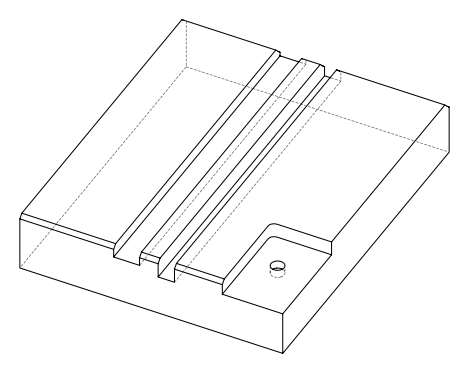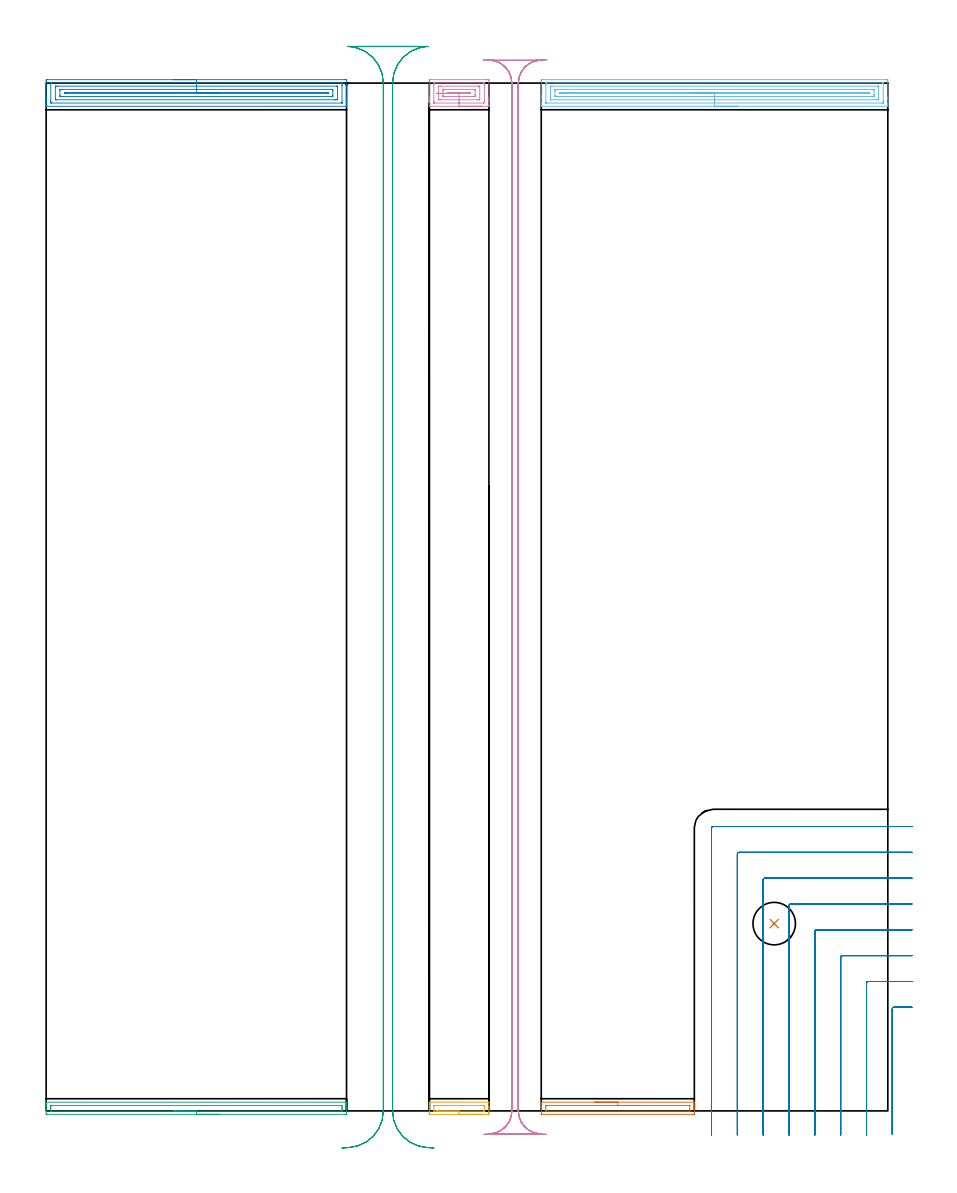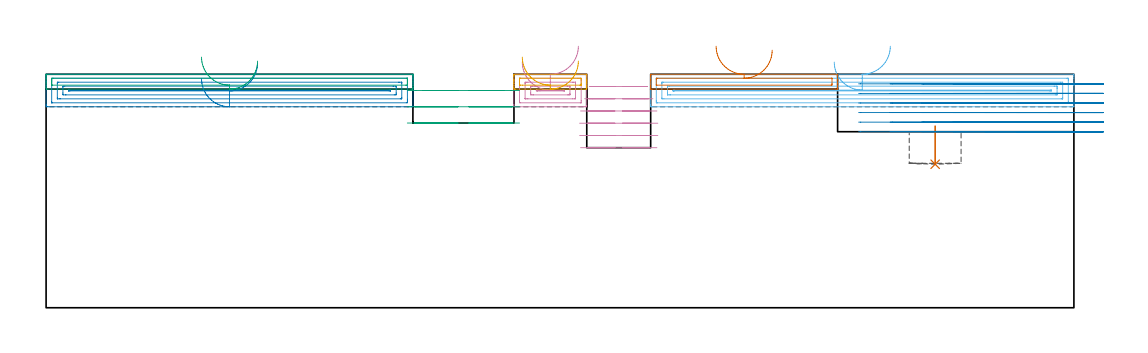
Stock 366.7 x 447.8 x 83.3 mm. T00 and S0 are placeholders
(PLAN: 10 operations, 4 tool changes, 50.3 min)
(1 INDEXABLE_INSERT_DRILL_BLIND_HOLE_FROM_SOLID | STEP1POCKET | NXT0302_008 | 0.06 min | 8553 mm3)
(2 AREA_MILL | FG_CHAMFER_SURFACE | UGT0205_001 | 5.41 min | 9237 mm3)
(3 AREA_MILL_1 | FG_CHAMFER_SURFACE_1 | UGT0205_001 | 2.28 min | 1889 mm3)
(4 AREA_MILL_2 | FG_CHAMFER_SURFACE_2 | UGT0205_001 | 1.21 min | 2616 mm3)
(5 AREA_MILL_3 | FG_CHAMFER_SURFACE_3 | UGT0205_001 | 0.61 min | 462 mm3)
(6 AREA_MILL_4 | FG_CHAMFER_SURFACE_4 | UGT0205_001 | 6.21 min | 10588 mm3)
(7 AREA_MILL_5 | FG_CHAMFER_SURFACE_5 | UGT0205_001 | 1.26 min | 1039 mm3)
(8 MILL_CORNER_NOTCH_RECTANGULAR | CORNER_NOTCH_RECTANGULAR | UGT0201_133 | Follow Part, ap 3.75, ae 75% | 14.99 min | 221250 mm3)
(9 MILL_RECTANGULAR_SLOT | SLOT_RECTANGULAR | UGT0201_004 | Follow Part, ap 8, ae 75% | 6.23 min | 279571 mm3)
(10 MILL_RECTANGULAR_SLOT_1 | SLOT_RECTANGULAR_1 | UGT0201_136 | Follow Part, ap 5, ae 75% | 12.02 min | 266506 mm3)
(TOOL NXT0302_008 | Index. Insert Drill 18.5mm [880-D1850L25-05] | D18.5 PA176 FL93 Z2)
(TOOL UGT0205_001 | Chamfer Mill 20 x 3 x 45 deg. | D20 FL50 Z2)
(TOOL UGT0201_133 | Carbide End Mill 15.0 | D15 FL30 Z4)
(TOOL UGT0201_004 | End Mill 32 mm | D32 FL53 Z6)
(TOOL UGT0201_136 | Carbide End Mill 20.0 | D20 FL30 Z4)
(OP 1 INDEXABLE_INSERT_DRILL_BLIND_HOLE_FROM_SOLID)
G17 G21 G94 G90
T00 M6
G54
G17 G0 G90 X317.2 Y81.6 S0 M3
G43 Z93.3 H1
G94 G81 G98 Z51.2 F250. R64.8
G80
M5
M2
(OP 2 AREA_MILL)
G17 G21 G94 G90
T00 M6
G54
G17 G0 G90 X55.45 Y449.3 S1061 M3
G43 Z93.3 H0
Z81.7
G94 G1 X55.488 Z80.828 F250.
X55.602 Z79.964
X55.791 Z79.112
X56.053 Z78.28
X56.387 Z77.474
X56.79 Z76.7
X57.259 Z75.964
X57.79 Z75.272
X58.379 Z74.629
X59.022 Z74.04
X59.714 Z73.508
X60.45 Z73.04
X61.224 Z72.637
X62.03 Z72.303
X62.862 Z72.041
X63.714 Z71.852
X64.578 Z71.738
X65.45 Z71.7
X130.272
X130.671 Y449.296 Z71.702
X130.89 Y449.292 Z71.706
X130.9 Y449.07 Z71.928
Y440.847 Z80.148
Y439.436 Z81.56
Y439.078 Z81.917
Y438.361 Z82.639
Y438.1 Z82.9
X130.892 Y437.72 Z83.271
X130.89 Y437.703 Z83.288
X130.719 Y437.7 Z83.3
X0.181
X0.01 Y437.703 Z83.288
X0.008 Y437.72 Z83.271
X0. Y438.1 Z82.899
Y438.36 Z82.639
Y439.078 Z81.917
Y440.321 Z80.676
Y441.731 Z79.264
Y448.544 Z72.454
X0.003 Y448.807 Z72.191
X0.009 Y449.292 Z71.706
X0.135 Y449.295 Z71.703
X0.628 Y449.3 Z71.7
X65.45
Y447.886 Z73.114
X128.521 Y447.885 Z73.115
X128.885 Y447.879 Z73.121
X128.89 Y447.762 Z73.238
X128.898 Y447.512 Z73.488
X128.9 Y447.038 Z73.962
Y446.626 Z74.374
X128.899 Y439.551 Z81.449
X128.891 Y439.139 Z81.861
X128.889 Y439.12 Z81.88
X128.883 Y439.118 Z81.882
X128.858 Y439.116 Z81.884
X128.805 Y439.115 Z81.885
X128.698 Y439.114 Z81.886
X2.379 Y439.115 Z81.885
X2.015 Y439.121 Z81.879
X2.01 Y439.238 Z81.762
X2.002 Y439.488 Z81.512
X2.001 Y439.962 Z81.038
X2. Y440.374 Z80.626
X2.001 Y447.449 Z73.551
X2.009 Y447.861 Z73.139
X2.011 Y447.88 Z73.12
X2.017 Y447.882 Z73.118
X2.042 Y447.884 Z73.116
X2.095 Y447.885 Z73.115
X2.202 Y447.886 Z73.114
X65.45
Y446.472 Z74.528
X126.374 Y446.471 Z74.529
X126.695 Y446.47 Z74.53
X126.802 Y446.468 Z74.532
X126.879 Y446.465 Z74.535
X126.89 Y446.356 Z74.644
X126.896 Y446.153 Z74.847
X126.899 Y445.951 Z75.049
X126.9 Y440.847 Z80.153
X126.898 Y440.646 Z80.354
X126.893 Y440.577 Z80.423
X126.887 Y440.535 Z80.465
X126.855 Y440.533 Z80.467
X126.695 Y440.531 Z80.469
X126.123 Y440.529 Z80.471
X125.801 Y440.528 Z80.472
X4.526 Y440.529 Z80.471
X4.205 Y440.53 Z80.47
X4.098 Y440.532 Z80.468
X4.021 Y440.535 Z80.465
X4.01 Y440.645 Z80.355
X4.004 Y440.847 Z80.153
X4.001 Y441.049 Z79.951
X4. Y446.153 Z74.847
X4.002 Y446.354 Z74.646
X4.007 Y446.423 Z74.577
X4.013 Y446.465 Z74.535
X4.045 Y446.467 Z74.533
X4.205 Y446.469 Z74.531
X4.777 Y446.471 Z74.529
X5.099
X65.45 Y446.472 Z74.528
Y445.057 Z75.943
X124.228
X124.773 Y445.05 Z75.95
X124.89 Y445.035 Z75.965
X124.896 Y444.825 Z76.175
X124.9 Y444.392 Z76.608
Y442.623 Z78.377
X124.896 Y442.177 Z78.823
X124.89 Y441.964 Z79.036
X124.687 Y441.949 Z79.051
X124.013 Y441.943 Z79.057
X123.799
X6.672
X6.127 Y441.95 Z79.05
X6.01 Y441.965 Z79.035
X6.004 Y442.176 Z78.824
X6. Y442.609 Z78.391
Y444.377 Z76.623
X6.004 Y444.823 Z76.177
X6.01 Y445.036 Z75.964
X6.214 Y445.051 Z75.949
X6.887 Y445.056 Z75.944
X7.101 Y445.057 Z75.943
X65.45
Y443.643 Z77.357
X122.37
X122.659 Y443.64 Z77.36
X122.851 Y443.636 Z77.364
X122.892 Y443.632 Z77.368
X122.894 Y443.623 Z77.377
X122.898 Y443.595 Z77.405
Y443.5 Z77.5
X122.895 Y443.417 Z77.583
X122.89 Y443.377 Z77.623
X122.88 Y443.364 Z77.636
X122.804 Y443.362 Z77.638
X122.514 Y443.358 Z77.642
X122.369 Y443.357 Z77.643
X8.53
X8.241 Y443.36 Z77.64
X8.049 Y443.364 Z77.636
X8.008 Y443.368 Z77.632
X8.006 Y443.377 Z77.623
X8.002 Y443.405 Z77.595
Y443.5 Z77.5
X8.005 Y443.583 Z77.417
X8.01 Y443.623 Z77.377
X8.02 Y443.636 Z77.364
X8.097 Y443.638 Z77.362
X8.386 Y443.642 Z77.358
X8.531 Y443.643 Z77.357
X65.45
X66.322 Z77.395
X67.187 Z77.509
X68.038 Z77.698
X68.87 Z77.96
X69.676 Z78.294
X70.45 Z78.697
X71.186 Z79.165
X71.878 Z79.696
X72.521 Z80.286
X73.11 Z80.929
X73.642 Z81.621
X74.11 Z82.357
X74.513 Z83.131
X74.847 Z83.937
X75.109 Z84.769
X75.298 Z85.62
X75.412 Z86.485
X75.45 Z87.357
G0 Z93.3
M5
M2
(OP 3 AREA_MILL_1)
G17 G21 G94 G90
T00 M6
G54
G17 G0 G90 X75.45 Y-1.5 S1061 M3
G43 Z93.3 H0
Z88.
G94 G1 X75.412 Z87.129 F250.
X75.298 Z86.264
X75.109 Z85.412
X74.847 Z84.58
X74.513 Z83.774
X74.11 Z83.
X73.642 Z82.264
X73.11 Z81.572
X72.521 Z80.929
X71.878 Z80.34
X71.186 Z79.809
X70.45 Z79.34
X69.676 Z78.937
X68.87 Z78.603
X68.038 Z78.341
X67.186 Z78.152
X66.322 Z78.038
X65.45 Z78.
X0.628
X0.179 Y-1.496 Z78.002
X0.01 Y-1.491 Z78.005
X0. Y-1.053 Z78.443
Y0.709 Z80.204
Y2.114 Z81.611
Y2.472 Z81.967
Y3.187 Z82.686
Y3.437 Z82.937
X0.004 Y3.797 Z83.288
X0.007 Y3.798 Z83.289
X0.181 Y3.8 Z83.3
X130.719
X130.893 Y3.798 Z83.289
X130.896 Y3.797 Z83.288
X130.9 Y3.437 Z82.937
Y3.187 Z82.686
Y2.472 Z81.967
Y1.233 Z80.73
Y-0.172 Z79.324
Y-0.791 Z78.705
X130.897 Y-1.053 Z78.443
X130.89 Y-1.491 Z78.005
X130.721 Y-1.496 Z78.002
X130.272 Y-1.5 Z78.
X65.45
Y-0.086 Z79.414
X2.329 Y-0.085 Z79.415
X2.038 Y-0.08 Z79.42
X2.01 Y-0.079 Z79.421
X2.006 Y-0.056 Z79.444
X2.002 Y-0.021 Z79.479
X2.001 Y0.013 Z79.513
X2. Y0.239 Z79.739
Y0.709 Z80.209
Y1.12 Z80.62
X2.002 Y1.591 Z81.091
X2.007 Y1.994 Z81.494
X2.023 Y2.379 Z81.879
X2.417 Y2.384 Z81.884
X2.504 Y2.385 Z81.885
X128.571
X128.862 Y2.38 Z81.88
X128.89 Y2.379 Z81.879
X128.894 Y2.356 Z81.856
X128.898 Y2.321 Z81.821
X128.899 Y2.287 Z81.787
X128.9 Y2.061 Z81.561
Y1.591 Z81.091
Y1.18 Z80.68
X128.898 Y0.709 Z80.209
X128.893 Y0.306 Z79.806
X128.877 Y-0.079 Z79.421
X128.483 Y-0.084 Z79.416
X128.396 Y-0.085 Z79.415
X65.45 Y-0.086 Z79.414
X64.578 Z79.452
X63.714 Z79.566
X62.862 Z79.755
X62.03 Z80.017
X61.224 Z80.351
X60.45 Z80.754
X59.714 Z81.223
X59.022 Z81.754
X58.379 Z82.343
X57.79 Z82.986
X57.258 Z83.679
X56.79 Z84.414
X56.387 Z85.188
X56.053 Z85.994
X55.791 Z86.826
X55.602 Z87.678
X55.488 Z88.543
X55.45 Z89.414
G0 Z93.3
M5
M2
(OP 4 AREA_MILL_2)
G17 G21 G94 G90
T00 M6
G54
G17 G0 G90 X189.9 Y437.7 S1061 M3
G43 Z93.3 H0
G94 G1 X189.862 Z92.428 F250.
X189.748 Z91.563
X189.559 Z90.712
X189.297 Z89.88
X188.963 Z89.074
X188.56 Z88.3
X188.092 Z87.564
X187.56 Z86.872
X186.971 Z86.229
X186.328 Z85.64
X185.636 Z85.108
X184.9 Z84.64
X184.126 Z84.237
X183.32 Z83.903
X182.488 Z83.641
X181.636 Z83.452
X180.772 Z83.338
X179.9 Z83.3
X167.011
X166.91 Y437.706 Z83.292
X166.9 Y437.947 Z83.052
Y439.52 Z81.479
Y439.962 Z81.034
Y440.183 Z80.814
Y440.847 Z80.15
Y441.068 Z79.93
Y441.731 Z79.263
Y448.475 Z72.522
X166.903 Y448.807 Z72.19
X166.908 Y449.291 Z71.705
X166.966 Y449.294 Z71.703
X167.456 Y449.3 Z71.7
X191.849
X192.344 Y449.299 Z71.701
X192.834 Y449.294 Z71.703
X192.892 Y449.291 Z71.705
X192.9 Y448.807 Z72.19
Y441.731 Z79.263
Y441.068 Z79.93
Y440.847 Z80.15
Y440.183 Z80.814
Y439.962 Z81.034
Y439.52 Z81.479
Y438.636 Z82.363
Y438.193 Z82.805
X192.899 Y437.945 Z83.053
X192.89 Y437.706 Z83.292
X192.789 Y437.7 Z83.3
X179.9
Y439.114 Z81.886
X169.197
X169.019 Y439.116 Z81.884
X168.93 Y439.119 Z81.881
X168.914 Y439.121 Z81.879
X168.91 Y439.13 Z81.87
X168.905 Y439.157 Z81.843
X168.902 Y439.223 Z81.777
X168.9 Y439.409 Z81.591
Y439.962 Z81.038
X168.901 Y447.038 Z73.962
X168.902 Y447.367 Z73.633
X168.91 Y447.701 Z73.299
X168.923 Y447.879 Z73.121
X169.27 Y447.886 Z73.114
X190.603
X190.781 Y447.884 Z73.116
X190.87 Y447.881 Z73.119
X190.886 Y447.879 Z73.121
X190.89 Y447.87 Z73.13
X190.895 Y447.843 Z73.157
X190.898 Y447.777 Z73.223
X190.9 Y447.591 Z73.409
Y447.038 Z73.962
X190.899 Y439.962 Z81.038
X190.898 Y439.633 Z81.367
X190.89 Y439.299 Z81.701
X190.877 Y439.121 Z81.879
X190.53 Y439.114 Z81.886
X179.9
Y440.528 Z80.472
X171.9 Y440.529 Z80.471
X171.329 Y440.53 Z80.47
X171.011 Y440.533 Z80.467
X170.914 Y440.535 Z80.465
X170.905 Y440.736 Z80.264
X170.902 Y440.847 Z80.153
X170.9 Y440.957 Z80.043
X170.901 Y446.263 Z74.737
X170.905 Y446.374 Z74.626
X170.91 Y446.447 Z74.553
X170.919 Y446.465 Z74.535
X170.932 Y446.467 Z74.533
X171.011 Y446.469 Z74.531
X171.58 Y446.471 Z74.529
X171.9
X187.9
X188.471 Y446.47 Z74.53
X188.789 Y446.466 Z74.534
X188.886 Y446.465 Z74.535
X188.895 Y446.264 Z74.736
X188.898 Y446.153 Z74.847
X188.9 Y446.043 Z74.957
X188.899 Y440.737 Z80.263
X188.895 Y440.626 Z80.374
X188.89 Y440.553 Z80.447
X188.881 Y440.535 Z80.465
X188.868 Y440.533 Z80.467
X188.789 Y440.531 Z80.469
X188.22 Y440.529 Z80.471
X187.9 Y440.528 Z80.472
X179.9
Y441.943 Z79.057
X174.354
X173.678
X173.464 Y441.944 Z79.056
X172.959 Y441.95 Z79.05
X172.91 Y441.956 Z79.044
X172.906 Y442.029 Z78.971
X172.902 Y442.188 Z78.812
X172.9 Y442.505 Z78.495
Y444.384 Z76.616
X172.904 Y444.771 Z76.229
X172.909 Y444.965 Z76.035
X172.915 Y445.05 Z75.95
X173.006 Y445.053 Z75.947
X173.678 Y445.057 Z75.943
X173.891
X186.122
X186.336 Y445.056 Z75.944
X186.841 Y445.05 Z75.95
X186.89 Y445.044 Z75.956
X186.894 Y444.971 Z76.029
X186.898 Y444.812 Z76.188
X186.9 Y444.495 Z76.505
Y442.726 Z78.274
Y442.616 Z78.384
X186.896 Y442.229 Z78.771
X186.891 Y442.035 Z78.965
X186.885 Y441.95 Z79.051
X186.794 Y441.947 Z79.053
X186.122 Y441.943 Z79.057
X185.909
X179.9
Y443.357 Z77.643
X175.456
X175.312
X175.024 Y443.36 Z77.64
X174.943 Y443.363 Z77.637
X174.909 Y443.366 Z77.634
X174.907 Y443.373 Z77.627
X174.904 Y443.421 Z77.579
Y443.5 Z77.5
X174.91 Y443.631 Z77.369
X175.168 Y443.639 Z77.361
X175.313 Y443.642 Z77.358
X175.456 Y443.643 Z77.357
X176.201
X184.488
X184.776 Y443.64 Z77.36
X184.857 Y443.637 Z77.363
X184.891 Y443.634 Z77.366
X184.893 Y443.626 Z77.374
X184.896 Y443.579 Z77.421
Y443.5 Z77.5
X184.89 Y443.369 Z77.631
X184.632 Y443.361 Z77.639
X184.487 Y443.358 Z77.642
X184.344 Y443.357 Z77.643
X183.599
X179.9
X179.028 Z77.681
X178.164 Z77.795
X177.312 Z77.984
X176.48 Z78.246
X175.674 Z78.58
X174.9 Z78.983
X174.164 Z79.452
X173.472 Z79.983
X172.829 Z80.572
X172.24 Z81.215
X171.708 Z81.907
X171.24 Z82.643
X170.837 Z83.417
X170.503 Z84.223
X170.241 Z85.055
X170.052 Z85.907
X169.938 Z86.771
X169.9 Z87.643
G0 Z93.3
M5
M2
(OP 5 AREA_MILL_3)
G17 G21 G94 G90
T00 M6
G54
G17 G0 G90 X189.9 Y-1.5 S1061 M3
G43 Z93.3 H0
Z88.
G94 G1 X189.862 Z87.129 F250.
X189.748 Z86.264
X189.559 Z85.412
X189.297 Z84.58
X188.963 Z83.774
X188.56 Z83.
X188.092 Z82.264
X187.56 Z81.572
X186.971 Z80.929
X186.328 Z80.34
X185.636 Z79.809
X184.9 Z79.34
X184.126 Z78.937
X183.32 Z78.603
X182.488 Z78.341
X181.636 Z78.152
X180.772 Z78.038
X179.9 Z78.
X167.456
X167.011 Y-1.494 Z78.002
X166.909 Y-1.49 Z78.005
X166.9 Y-1.053 Z78.442
Y-0.722 Z78.772
Y-0.172 Z79.322
Y0.489 Z79.987
Y0.709 Z80.206
Y1.37 Z80.867
Y1.591 Z81.087
Y2.031 Z81.53
Y2.912 Z82.411
Y3.353 Z82.851
X166.901 Y3.578 Z83.076
X166.91 Y3.794 Z83.292
X167.011 Y3.8 Z83.3
X192.789
X192.89 Y3.794 Z83.292
X192.9 Y3.576 Z83.075
Y2.031 Z81.53
Y1.591 Z81.087
Y1.37 Z80.867
Y0.709 Z80.206
Y0.489 Z79.987
Y-0.172 Z79.322
Y-0.722 Z78.772
X192.897 Y-1.053 Z78.442
X192.891 Y-1.49 Z78.005
X192.789 Y-1.494 Z78.002
X192.344 Y-1.5 Z78.
X179.9
Y-0.086 Z79.414
X170.035
X169.233 Y-0.083 Z79.417
X169.142 Y-0.081 Z79.419
X168.91 Y-0.066 Z79.434
X168.907 Y-0.001 Z79.499
X168.902 Y0.157 Z79.657
X168.901 Y1.92 Z81.42
X168.906 Y2.251 Z81.751
X168.91 Y2.345 Z81.845
X168.916 Y2.38 Z81.88
X168.934 Y2.381 Z81.881
X169.033 Y2.383 Z81.883
X169.233 Y2.385 Z81.885
X169.32 Y2.386 Z81.886
X189.765
X190.567 Y2.383 Z81.883
X190.659 Y2.381 Z81.881
X190.89 Y2.366 Z81.866
X190.893 Y2.301 Z81.801
X190.898 Y2.143 Z81.643
X190.899 Y0.38 Z79.88
X190.894 Y0.049 Z79.549
X190.89 Y-0.045 Z79.455
X190.884 Y-0.08 Z79.42
X190.866 Y-0.081 Z79.419
X190.767 Y-0.083 Z79.417
X190.567 Y-0.085 Z79.415
X190.48 Y-0.086 Z79.414
X179.9
X179.028 Z79.452
X178.164 Z79.566
X177.312 Z79.755
X176.48 Z80.017
X175.674 Z80.351
X174.9 Z80.754
X174.164 Z81.223
X173.472 Z81.754
X172.829 Z82.343
X172.24 Z82.986
X171.708 Z83.679
X171.24 Z84.414
X170.837 Z85.188
X170.503 Z85.994
X170.241 Z86.826
X170.052 Z87.678
X169.938 Z88.543
X169.9 Z89.414
G0 Z93.3
M5
M2
(OP 6 AREA_MILL_4)
G17 G21 G94 G90
T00 M6
G54
G17 G0 G90 X301.2 Y437.701 S1061 M3
G43 Z93.3 H0
Z93.299
G94 G1 X301.162 Z92.427 F250.
X301.048 Z91.562
X300.859 Z90.71
X300.597 Z89.878
X300.263 Z89.072
X299.86 Z88.299
X299.392 Z87.563
X298.861 Z86.871
X298.271 Z86.228
X297.628 Z85.638
X296.936 Z85.107
X296.2 Z84.638
X295.426 Z84.236
X294.62 Z83.902
X293.788 Z83.639
X292.937 Z83.451
X292.072 Z83.337
X291.2 Z83.299
X215.849 Y437.7 Z83.3
X215.708 Y437.702 Z83.288
X215.7 Y437.717 Z83.274
Y438.03 Z82.969
Y438.485 Z82.514
Y439.078 Z81.917
Y441.143 Z79.854
Y441.731 Z79.264
Y442.321 Z78.674
Y448.513 Z72.485
X215.703 Y448.807 Z72.19
X215.709 Y449.291 Z71.706
X215.803 Y449.294 Z71.703
X216.295 Y449.3 Z71.7
X366.105
X366.503 Y449.296 Z71.702
X366.69 Y449.291 Z71.706
X366.7 Y449.101 Z71.896
Y441.731 Z79.264
Y441.143 Z79.854
Y440.847 Z80.15
Y439.078 Z81.917
Y438.485 Z82.514
Y438.03 Z82.969
Y437.704 Z83.286
X366.608 Y437.701 Z83.295
X366.591 Z83.296
X366.552 Y437.702 Z83.298
X291.2 Y437.701 Z83.299
Y439.115 Z81.885
X217.858
X217.767 Y439.117 Z81.883
X217.723 Y439.12 Z81.88
X217.71 Y439.122 Z81.878
X217.708 Y439.137 Z81.863
X217.703 Y439.232 Z81.768
X217.7 Y439.453 Z81.547
X217.701 Y447.038 Z73.962
X217.702 Y447.411 Z73.589
X217.71 Y447.789 Z73.211
X217.714 Y447.879 Z73.121
X217.759 Y447.881 Z73.119
X217.865 Y447.884 Z73.116
X218.079 Y447.886 Z73.114
X218.115
X364.542 Y447.885 Z73.115
X364.633 Y447.883 Z73.117
X364.677 Y447.88 Z73.12
X364.69 Y447.878 Z73.122
X364.692 Y447.863 Z73.137
X364.697 Y447.768 Z73.232
X364.7 Y447.547 Z73.453
X364.699 Y439.962 Z81.038
X364.698 Y439.589 Z81.411
X364.69 Y439.211 Z81.789
X364.685 Y439.123 Z81.877
X364.64 Y439.121 Z81.879
X364.534 Y439.119 Z81.881
X364.321 Y439.117 Z81.883
X364.282
X291.2 Y439.115 Z81.885
Y440.53 Z80.47
X220.183 Y440.529 Z80.471
X219.862 Y440.53 Z80.47
X219.756 Y440.533 Z80.467
X219.721 Y440.535 Z80.465
X219.71 Y440.543 Z80.457
X219.706 Y440.579 Z80.421
X219.702 Y440.686 Z80.314
X219.7 Y440.847 Z80.153
Y441.007 Z79.993
X219.701 Y446.153 Z74.847
X219.703 Y446.311 Z74.689
X219.712 Y446.464 Z74.536
X219.862 Y446.467 Z74.533
X220.434 Y446.471 Z74.529
X362.217
X362.538 Y446.47 Z74.53
X362.644 Y446.467 Z74.533
X362.679 Y446.465 Z74.535
X362.69 Y446.457 Z74.543
X362.694 Y446.421 Z74.579
X362.698 Y446.314 Z74.686
X362.7 Y446.153 Z74.847
Y445.992 Z75.008
X362.699 Y440.847 Z80.153
X362.697 Y440.689 Z80.311
X362.687 Y440.538 Z80.462
X362.538 Y440.536 Z80.464
X361.964 Y440.531 Z80.469
X291.2 Y440.53 Z80.47
Y441.944 Z79.056
X222.323 Y441.943 Z79.057
X221.795 Y441.948 Z79.052
X221.738 Y441.95 Z79.05
X221.71 Y441.955 Z79.045
X221.708 Y441.997 Z79.003
X221.704 Y442.185 Z78.815
X221.7 Y442.561 Z78.439
Y444.384 Z76.616
X221.705 Y444.8 Z76.2
X221.71 Y445.007 Z75.993
X221.712 Y445.051 Z75.949
X221.762 Y445.053 Z75.947
X221.861 Y445.055 Z75.945
X222.537 Y445.057 Z75.943
X222.751
X360.077
X360.605 Y445.052 Z75.948
X360.662 Y445.05 Z75.95
X360.69 Y445.045 Z75.955
X360.692 Y445.003 Z75.997
X360.696 Y444.815 Z76.185
X360.7 Y444.438 Z76.562
Y442.67 Z78.33
Y442.615 Z78.385
X360.694 Y442.2 Z78.8
X360.69 Y441.993 Z79.007
X360.686 Y441.951 Z79.049
X360.635 Y441.949 Z79.051
X360.537 Y441.947 Z79.053
X359.863 Y441.945 Z79.055
X359.647
X291.2 Y441.944 Z79.056
Y443.358 Z77.642
X224.321 Y443.357 Z77.643
X224.177 Y443.358 Z77.642
X223.888 Y443.362 Z77.638
X223.71 Y443.365 Z77.635
X223.706 Y443.412 Z77.588
X223.702 Y443.5 Z77.5
Y443.577 Z77.423
X223.704 Y443.615 Z77.385
X223.708 Y443.632 Z77.368
X223.711 Y443.636 Z77.364
X223.744 Y443.638 Z77.362
X224.032 Y443.642 Z77.358
X224.177 Y443.643 Z77.357
X358.079
X358.224 Y443.642 Z77.358
X358.512 Y443.638 Z77.362
X358.69 Y443.635 Z77.365
X358.694 Y443.588 Z77.412
X358.697 Y443.5 Z77.5
Y443.423 Z77.577
X358.694 Y443.385 Z77.615
X358.691 Y443.371 Z77.629
X358.646 Y443.366 Z77.634
X358.363 Y443.361 Z77.639
X358.221 Y443.36 Z77.64
X291.2 Y443.358 Z77.642
X290.328 Z77.68
X289.464 Z77.794
X288.612 Z77.983
X287.78 Z78.245
X286.974 Z78.579
X286.2 Z78.982
X285.464 Z79.451
X284.772 Z79.982
X284.129 Z80.571
X283.54 Z81.214
X283.009 Z81.906
X282.54 Z82.642
X282.137 Z83.416
X281.803 Z84.222
X281.541 Z85.054
X281.352 Z85.906
X281.238 Z86.771
X281.2 Z87.642
G0 Z93.3
M5
M2
(OP 7 AREA_MILL_5)
G17 G21 G94 G90
T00 M6
G54
G17 G0 G90 X239.05 Y3.8 S1061 M3
G43 Z93.3 H0
G94 G1 X239.088 Z92.428 F250.
X239.202 Z91.563
X239.391 Z90.712
X239.653 Z89.88
X239.987 Z89.074
X240.39 Z88.3
X240.858 Z87.564
X241.39 Z86.872
X241.979 Z86.229
X242.622 Z85.639
X243.314 Z85.108
X244.05 Z84.64
X244.824 Z84.237
X245.63 Z83.903
X246.462 Z83.641
X247.314 Z83.452
X248.178 Z83.338
X249.05 Z83.3
X282.314
X282.39 Y3.795 Z83.292
X282.4 Y3.626 Z83.124
Y1.933 Z81.432
Y0.709 Z80.207
Y-0.343 Z79.155
X282.395 Y-1.053 Z78.441
X282.392 Y-1.49 Z78.004
X282.314 Y-1.493 Z78.002
X281.87 Y-1.5 Z78.
X216.23 Y-1.499 Z78.001
X215.786 Y-1.493 Z78.002
X215.708 Y-1.49 Z78.004
X215.7 Y-1.053 Z78.441
Y-0.343 Z79.155
Y-0.172 Z79.326
Y1.591 Z81.087
Y1.933 Z81.432
Y3.011 Z82.509
Y3.353 Z82.851
X215.701 Y3.628 Z83.126
X215.71 Y3.795 Z83.292
X215.786 Y3.8 Z83.3
X249.05
Y2.386 Z81.886
X280.183
X280.306 Y2.384 Z81.884
X280.367 Y2.381 Z81.881
X280.389 Y2.379 Z81.879
X280.393 Y2.362 Z81.862
X280.397 Y2.308 Z81.808
X280.4 Y2.17 Z81.67
X280.399 Y0.409 Z79.909
X280.393 Y0.106 Z79.606
X280.387 Y-0.079 Z79.421
X280.296 Y-0.082 Z79.418
X280.096 Y-0.085 Z79.415
X217.917 Y-0.086 Z79.414
X217.794 Y-0.084 Z79.416
X217.733 Y-0.081 Z79.419
X217.711 Y-0.079 Z79.421
X217.707 Y-0.062 Z79.438
X217.703 Y-0.008 Z79.492
X217.7 Y0.13 Z79.63
X217.701 Y1.891 Z81.391
X217.707 Y2.194 Z81.694
X217.713 Y2.379 Z81.879
X217.804 Y2.382 Z81.882
X218.004 Y2.385 Z81.885
X249.05 Y2.386 Z81.886
X249.922 Z81.924
X250.786 Z82.038
X251.638 Z82.226
X252.47 Z82.489
X253.276 Z82.823
X254.05 Z83.225
X254.786 Z83.694
X255.478 Z84.225
X256.121 Z84.815
X256.71 Z85.458
X257.242 Z86.15
X257.71 Z86.886
X258.113 Z87.66
X258.447 Z88.466
X258.709 Z89.298
X258.898 Z90.149
X259.012 Z91.014
X259.05 Z91.886
G0 Z93.3
M5
M2
(OP 8 MILL_CORNER_NOTCH_RECTANGULAR)
G17 G21 G94 G90
T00 M6
G54
G17 G0 G90 X377.2 Y45.15 S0 M3
G43 Z93.3 H0
Z79.883
G94 G1 X374.2 F250.
X369.394 F500.
G3 X368.65 Y44.406 R0.75
G1 Y-7.242
Y-10.242 F250.
G0 Z93.3
X377.2 Y56.4
Z79.883
G1 X374.2
X358.144 F500.
G3 X357.4 Y55.656 R0.75
G1 Y-7.5
Y-10.5 F250.
G0 Z93.3
X377.2 Y67.65
Z79.883
G1 X374.2
X346.894 F500.
G3 X346.15 Y66.906 R0.75
G1 Y-7.5
Y-10.5 F250.
G0 Z93.3
X377.2 Y78.9
Z79.883
G1 X374.2
X335.645 F500.
G3 X334.9 Y78.155 R0.75
G1 Y-7.5
Y-10.5 F250.
G0 Z93.3
X377.2 Y90.15
Z79.883
G1 X374.2
X324.395 F500.
G3 X323.65 Y89.405 R0.75
G1 Y-7.5
Y-10.5 F250.
G0 Z93.3
X377.2 Y101.4
Z79.883
G1 X374.2
X313.145 F500.
G3 X312.4 Y100.655 R0.75
G1 Y-7.5
Y-10.5 F250.
G0 Z93.3
X377.2 Y112.65
Z79.883
G1 X374.2
X301.896 F500.
G3 X301.15 Y111.904 R0.75
G1 Y-7.5
Y-10.5 F250.
G0 Z93.3
X377.2 Y123.9
Z79.883
G1 X374.2
X290.646 F500.
G3 X289.9 Y123.154 R0.75
G1 Y-7.5
Y-10.5 F250.
G0 Z93.3
X377.2 Y45.15
Z76.467
G1 X374.2
X369.394 F500.
G3 X368.65 Y44.406 R0.75
G1 Y-7.242
Y-10.242 F250.
G0 Z93.3
X377.2 Y56.4
Z76.467
G1 X374.2
X358.144 F500.
G3 X357.4 Y55.656 R0.75
G1 Y-7.5
Y-10.5 F250.
G0 Z93.3
X377.2 Y67.65
Z76.467
G1 X374.2
X346.894 F500.
G3 X346.15 Y66.906 R0.75
G1 Y-7.5
Y-10.5 F250.
G0 Z93.3
X377.2 Y78.9
Z76.467
G1 X374.2
X335.645 F500.
G3 X334.9 Y78.155 R0.75
G1 Y-7.5
Y-10.5 F250.
G0 Z93.3
X377.2 Y90.15
Z76.467
G1 X374.2
X324.395 F500.
G3 X323.65 Y89.405 R0.75
G1 Y-7.5
Y-10.5 F250.
G0 Z93.3
X377.2 Y101.4
Z76.467
G1 X374.2
X313.145 F500.
G3 X312.4 Y100.655 R0.75
G1 Y-7.5
Y-10.5 F250.
G0 Z93.3
X377.2 Y112.65
Z76.467
G1 X374.2
X301.896 F500.
G3 X301.15 Y111.904 R0.75
G1 Y-7.5
Y-10.5 F250.
G0 Z93.3
X377.2 Y123.9
Z76.467
G1 X374.2
X290.646 F500.
G3 X289.9 Y123.154 R0.75
G1 Y-7.5
Y-10.5 F250.
G0 Z93.3
X377.2 Y45.15
Z73.05
G1 X374.2
X369.394 F500.
G3 X368.65 Y44.406 R0.75
G1 Y-7.242
Y-10.242 F250.
G0 Z93.3
X377.2 Y56.4
Z73.05
G1 X374.2
X358.144 F500.
G3 X357.4 Y55.656 R0.75
G1 Y-7.5
Y-10.5 F250.
G0 Z93.3
X377.2 Y67.65
Z73.05
G1 X374.2
X346.894 F500.
G3 X346.15 Y66.906 R0.75
G1 Y-7.5
Y-10.5 F250.
G0 Z93.3
X377.2 Y78.9
Z73.05
G1 X374.2
X335.645 F500.
G3 X334.9 Y78.155 R0.75
G1 Y-7.5
Y-10.5 F250.
G0 Z93.3
X377.2 Y90.15
Z73.05
G1 X374.2
X324.395 F500.
G3 X323.65 Y89.405 R0.75
G1 Y-7.5
Y-10.5 F250.
G0 Z93.3
X377.2 Y101.4
Z73.05
G1 X374.2
X313.145 F500.
G3 X312.4 Y100.655 R0.75
G1 Y-7.5
Y-10.5 F250.
G0 Z93.3
X377.2 Y112.65
Z73.05
G1 X374.2
X301.896 F500.
G3 X301.15 Y111.904 R0.75
G1 Y-7.5
Y-10.5 F250.
G0 Z93.3
X377.2 Y123.9
Z73.05
G1 X374.2
X290.646 F500.
G3 X289.9 Y123.154 R0.75
G1 Y-7.5
Y-10.5 F250.
G0 Z93.3
X377.2 Y45.15
Z69.633
G1 X374.2
X369.394 F500.
G3 X368.65 Y44.406 R0.75
G1 Y-7.242
Y-10.242 F250.
G0 Z93.3
X377.2 Y56.4
Z69.633
G1 X374.2
X358.144 F500.
G3 X357.4 Y55.656 R0.75
G1 Y-7.5
Y-10.5 F250.
G0 Z93.3
X377.2 Y67.65
Z69.633
G1 X374.2
X346.894 F500.
G3 X346.15 Y66.906 R0.75
G1 Y-7.5
Y-10.5 F250.
G0 Z93.3
X377.2 Y78.9
Z69.633
G1 X374.2
X335.645 F500.
G3 X334.9 Y78.155 R0.75
G1 Y-7.5
Y-10.5 F250.
G0 Z93.3
X377.2 Y90.15
Z69.633
G1 X374.2
X324.395 F500.
G3 X323.65 Y89.405 R0.75
G1 Y-7.5
Y-10.5 F250.
G0 Z93.3
X377.2 Y101.4
Z69.633
G1 X374.2
X313.145 F500.
G3 X312.4 Y100.655 R0.75
G1 Y-7.5
Y-10.5 F250.
G0 Z93.3
X377.2 Y112.65
Z69.633
G1 X374.2
X301.896 F500.
G3 X301.15 Y111.904 R0.75
G1 Y-7.5
Y-10.5 F250.
G0 Z93.3
X377.2 Y123.9
Z69.633
G1 X374.2
X290.646 F500.
G3 X289.9 Y123.154 R0.75
G1 Y-7.5
Y-10.5 F250.
G0 Z93.3
X377.2 Y45.15
Z66.217
G1 X374.2
X369.394 F500.
G3 X368.65 Y44.406 R0.75
G1 Y-7.242
Y-10.242 F250.
G0 Z93.3
X377.2 Y56.4
Z66.217
G1 X374.2
X358.144 F500.
G3 X357.4 Y55.656 R0.75
G1 Y-7.5
Y-10.5 F250.
G0 Z93.3
X377.2 Y67.65
Z66.217
G1 X374.2
X346.894 F500.
G3 X346.15 Y66.906 R0.75
G1 Y-7.5
Y-10.5 F250.
G0 Z93.3
X377.2 Y78.9
Z66.217
G1 X374.2
X335.645 F500.
G3 X334.9 Y78.155 R0.75
G1 Y-7.5
Y-10.5 F250.
G0 Z93.3
X377.2 Y90.15
Z66.217
G1 X374.2
X324.395 F500.
G3 X323.65 Y89.405 R0.75
G1 Y-7.5
Y-10.5 F250.
G0 Z93.3
X377.2 Y101.4
Z66.217
G1 X374.2
X313.145 F500.
G3 X312.4 Y100.655 R0.75
G1 Y-7.5
Y-10.5 F250.
G0 Z93.3
X377.2 Y112.65
Z66.217
G1 X374.2
X301.896 F500.
G3 X301.15 Y111.904 R0.75
G1 Y-7.5
Y-10.5 F250.
G0 Z93.3
X377.2 Y123.9
Z66.217
G1 X374.2
X290.646 F500.
G3 X289.9 Y123.154 R0.75
G1 Y-7.5
Y-10.5 F250.
G0 Z93.3
X377.2 Y45.15
Z62.8
G1 X374.2
X369.394 F500.
G3 X368.65 Y44.406 R0.75
G1 Y-7.242
Y-10.242 F250.
G0 Z93.3
X377.2 Y56.4
Z62.8
G1 X374.2
X358.144 F500.
G3 X357.4 Y55.656 R0.75
G1 Y-7.5
Y-10.5 F250.
G0 Z93.3
X377.2 Y67.65
Z62.8
G1 X374.2
X346.894 F500.
G3 X346.15 Y66.906 R0.75
G1 Y-7.5
Y-10.5 F250.
G0 Z93.3
X377.2 Y78.9
Z62.8
G1 X374.2
X335.645 F500.
G3 X334.9 Y78.155 R0.75
G1 Y-7.5
Y-10.5 F250.
G0 Z93.3
X377.2 Y90.15
Z62.8
G1 X374.2
X324.395 F500.
G3 X323.65 Y89.405 R0.75
G1 Y-7.5
Y-10.5 F250.
G0 Z93.3
X377.2 Y101.4
Z62.8
G1 X374.2
X313.145 F500.
G3 X312.4 Y100.655 R0.75
G1 Y-7.5
Y-10.5 F250.
G0 Z93.3
X377.2 Y112.65
Z62.8
G1 X374.2
X301.896 F500.
G3 X301.15 Y111.904 R0.75
G1 Y-7.5
Y-10.5 F250.
G0 Z93.3
X377.2 Y123.9
Z62.8
G1 X374.2
X290.646 F500.
G3 X289.9 Y123.154 R0.75
G1 Y-7.5
Y-10.5 F250.
G0 Z93.3
M5
M2
(OP 9 MILL_RECTANGULAR_SLOT)
G17 G21 G94 G90
T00 M6
G54
G17 G0 G90 X168.915 Y-16.154 S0 M3
G43 Z93.3 H0
Z77.5
G94 G1 X165.921 Y-15.97 F250.
G2 X150.9 Y0. R16. F500.
G1 Y447.8
G2 X163.247 Y463.377 R16.
G1 X163.254 Y463.407
G3 X159.751 Y463.8 R16.
G1 X138.044
G3 X134.544 Y463.407 R16.
G1 X134.551 Y463.378
G2 X146.9 Y447.8 R16.
G1 Y0.
G2 X131.879 Y-15.97 R16.
G1 X128.885 Y-16.154 F250.
G0 X168.915 Z71.7
G1 X165.921 Y-15.97
G2 X150.9 Y0. R16. F500.
G1 Y447.8
G2 X166.334 Y463.79 R16.
G1 Y463.8
X131.466
Y463.79
G2 X146.9 Y447.8 R16.
G1 Y0.
G2 X131.879 Y-15.97 R16.
G1 X128.885 Y-16.154 F250.
G0 X168.915 Z65.9
G1 X165.921 Y-15.97
G2 X150.9 Y0. R16. F500.
G1 Y447.8
G2 X166.334 Y463.79 R16.
G1 Y463.8
X131.466
Y463.79
G2 X146.9 Y447.8 R16.
G1 Y0.
G2 X131.879 Y-15.97 R16.
G1 X128.885 Y-16.154 F250.
G0 Z93.3
M5
M2
(OP 10 MILL_RECTANGULAR_SLOT_1)
G17 G21 G94 G90
T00 M6
G54
G17 G0 G90 X194.508 Y458.116 S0 M3
G43 Z93.3 H0
Z78.933
G94 G1 X197.214 Y456.822 F250.
G2 X202.9 Y447.8 R10. F500.
G1 Y0.
G2 X194.028 Y-9.936 R10.
G1 X194.026 Y-9.966
G3 X194.849 Y-10. R10.
G1 X213.61
G3 X214.514 Y-9.959 R10.
G1 X214.512 Y-9.929
G2 X205.7 Y0. R10.
G1 Y447.8
G2 X211.404 Y456.83 R10.
G1 X214.113 Y458.119 F250.
G0 X192.129 Y458.212 Z74.567
G1 X195.059 Y457.564
G2 X202.9 Y447.8 R10. F500.
G1 Y0.
G2 X193.674 Y-9.97 R10.
G1 Y-10.
X214.926
Y-9.97
G2 X205.7 Y0. R10.
G1 Y447.8
G2 X213.555 Y457.567 R10.
G1 X216.485 Y458.211 F250.
G0 Z93.3
X217.917 Y-10.202
Z70.2
G1 X214.926 Y-9.97
G2 X205.7 Y0. R10. F500.
G1 Y447.8
G2 X215.253 Y457.79 R10.
G1 Y457.8
X193.347
Y457.79
G2 X202.9 Y447.8 R10.
G1 Y0.
G2 X193.674 Y-9.97 R10.
G1 X190.683 Y-10.202 F250.
G0 Z93.3
X190.35 Y457.924
Z65.833
G1 X193.347 Y457.79
G2 X202.9 Y447.8 R10. F500.
G1 Y0.
G2 X193.347 Y-9.99 R10.
G1 X215.253
G2 X205.7 Y0. R10.
G1 Y447.8
G2 X215.253 Y457.79 R10.
G1 X218.25 Y457.924 F250.
G0 X190.35 Z61.467
G1 X193.347 Y457.79
G2 X202.9 Y447.8 R10. F500.
G1 Y0.
G2 X193.347 Y-9.99 R10.
G1 X215.253
G2 X205.7 Y0. R10.
G1 Y447.8
G2 X215.253 Y457.79 R10.
G1 X218.25 Y457.924 F250.
G0 Z93.3
X217.917 Y-10.202
Z57.1
G1 X214.926 Y-9.97
G2 X205.7 Y0. R10. F500.
G1 Y447.8
G2 X215.253 Y457.79 R10.
G1 Y457.8
X193.347
Y457.79
G2 X202.9 Y447.8 R10.
G1 Y0.
G2 X193.674 Y-9.97 R10.
G1 X190.683 Y-10.202 F250.
G0 Z93.3
M5
M2
